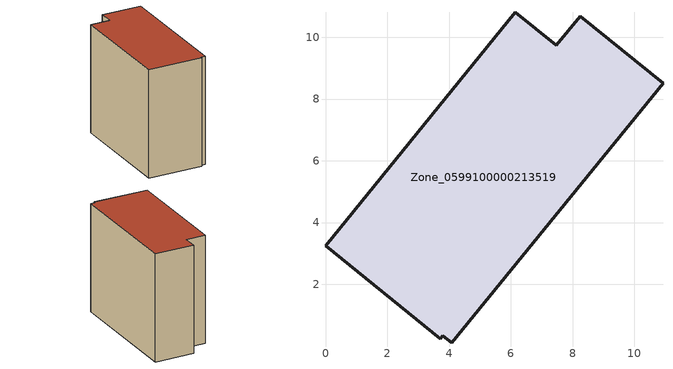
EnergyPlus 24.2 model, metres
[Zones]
Zone_0599100000213519
 floor ground (C_G): 4.09,0.1 3.79,0.34 3.71,0.24 0,3.25 6.15,10.82 7.47,9.73 8.25,10.69 10.93,8.52 z0
 wall outside (C_F): 7.47,9.73 6.15,10.82 0,3.25 3.71,0.24 3.79,0.34 4.09,0.1 10.93,8.52 8.25,10.69 7.47,9.73 z0:9.45
 roof outside (C_R): 3.79,0.34 4.09,0.1 10.93,8.52 8.25,10.69 7.47,9.73 6.15,10.82 0,3.25 3.71,0.24 z9.45
[BUILDING]
Pand.0599100000213519: North Axis=0; Terrain=City; Loads Convergence Tolerance Value=0.04; Temperature Convergence Tolerance Value=0.4; Solar Distribution=FullExterior; Maximum Number of Warmup Days=25; Minimum Number of Warmup Days=1
[Site:Location]
Rotterdam.The.Hague.AP_ZH_NLD Design_Conditions: Latitude=51.96; Longitude=4.45; Time Zone=1; Elevation=-4.5
[SITE:GROUNDTEMPERATURE:BUILDINGSURFACE]
18, 18, 18, 18, 18, 18, 18, 18, 18, 18, 18, 18
[MATERIAL] Thermal Absorptance=0.9; Solar Absorptance=0.7; Visible Absorptance=0.7
Name | Roughness | Thickness | Conductivity | Density | Specific Heat
G.TI.1946 | MediumSmooth | 0.15 | 1 | 540 | 1210
F.TI.1946 | Rough | 0.3 | 0.857143 | 1920 | 840
R.TI.1946 | MediumRough | 0.2 | 0.1 | 1500 | 1000
[CONSTRUCTION]
C_G: G.TI.1946
C_F: F.TI.1946
C_R: R.TI.1946
[ZONE]
Zone_0599100000213519: Type=1; Multiplier=1; Ceiling Height=Autocalculate; Volume=Autocalculate; Floor Area=autocalculate; Part of Total Floor Area=Yes
[ZONEINFILTRATION:DESIGNFLOWRATE]
Infil_Zone_0599100000213519: Zone or ZoneList or Space or SpaceList=Zone_0599100000213519; Schedule=AlwaysOn; Design Flow Rate Calculation Method=Flow/Area; Flow Rate per Floor Area=0.003; Constant Term Coefficient=1; Temperature Term Coefficient=0; Velocity Term Coefficient=0; Velocity Squared Term Coefficient=0
[HVACTEMPLATE:ZONE:IDEALLOADSAIRSYSTEM]
Zone_0599100000213519: Maximum Heating Supply Air Temperature=50; Minimum Cooling Supply Air Temperature=13; Maximum Heating Supply Air Humidity Ratio=0.0156; Minimum Cooling Supply Air Humidity Ratio=0.0077; Heating Limit=NoLimit; Cooling Limit=NoLimit; Dehumidification Control Type=ConstantSensibleHeatRatio; Cooling Sensible Heat Ratio=0.7; Dehumidification Setpoint=60; Humidification Control Type=None; Humidification Setpoint=30; Outdoor Air Method=None; Outdoor Air Flow Rate per Person=0.00944; Outdoor Air Flow Rate per Zone Floor Area=0; Outdoor Air Flow Rate per Zone=0; Demand Controlled Ventilation Type=None; Outdoor Air Economizer Type=NoEconomizer; Heat Recovery Type=None; Sensible Heat Recovery Effectiveness=0.7; Latent Heat Recovery Effectiveness=0.65
[ZONECONTROL:THERMOSTAT]
ThermostatControl_Zone_0599100000213519: Zone or ZoneList=Zone_0599100000213519; Control Type Schedule=DualSetpointControlType; Control 1=Thermostat_Zone_0599100000213519; Temperature Difference Between Cutout And Setpoint=0
[THERMOSTATSETPOINT:DUALSETPOINT]
Thermostat_Zone_0599100000213519: Heating Setpoint Temperature Schedule=HeatingSetpoint_Zone_0599100000213519; Cooling Setpoint Temperature Schedule=CoolingSetpoint_Zone_0599100000213519
[SCHEDULE:COMPACT]
HeatingSetpoint_Zone_0599100000213519: Through: 12/31, For: AllDays, Until: 24:00, 21
CoolingSetpoint_Zone_0599100000213519: Through: 12/31, For: AllDays, Until: 24:00, 24
DualSetpointControlType: Through: 12/31, For: AllDays, Until: 24:00, 4
AlwaysOn: Through: 12/31, For: AllDays, Until: 24:00, 1
